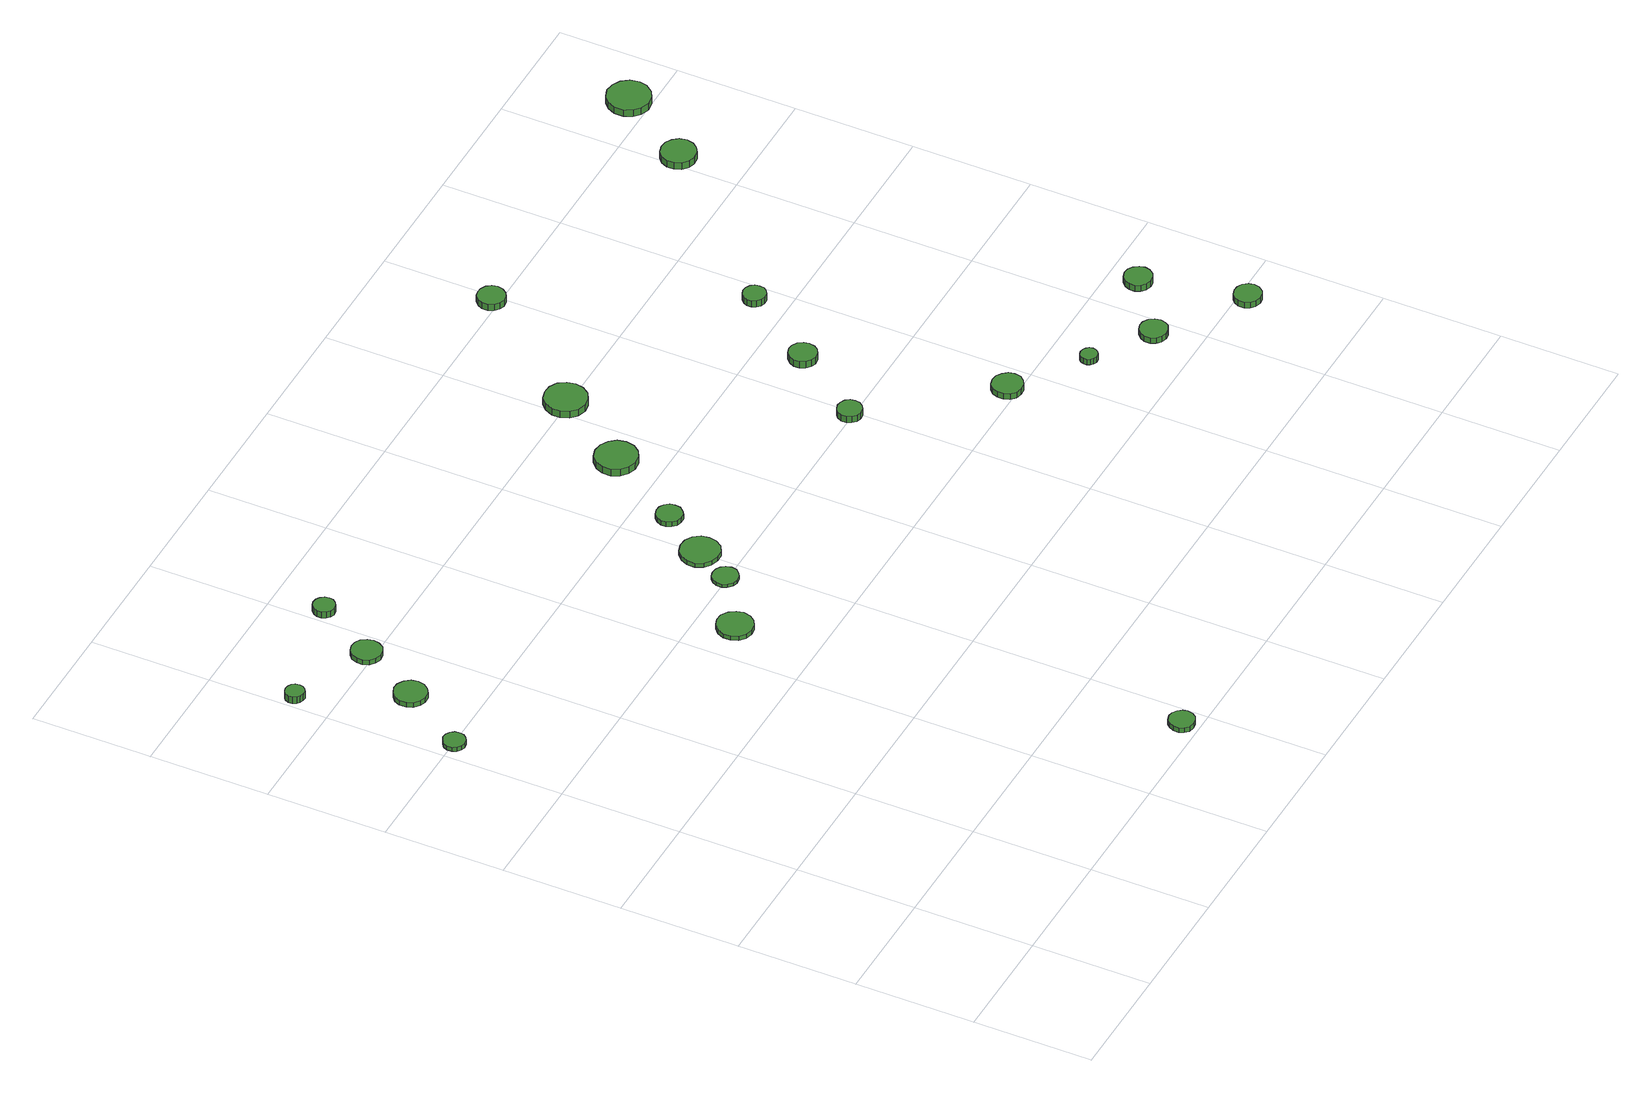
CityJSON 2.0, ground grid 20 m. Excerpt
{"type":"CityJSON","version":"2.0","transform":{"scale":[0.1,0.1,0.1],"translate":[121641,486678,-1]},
"CityObjects":{
"tree1":{"type":"SolitaryVegetationObject","attributes":{"function":"something"},"geometry":[{"type":"MultiSurface","lod":"1","boundaries":[[[0,1,2,3,4,5,6,7,8,9,10,11,12,13,14]],[[15,16,17,18,19,20,21,22,23,24,25,26,27,28,29]],[[0,29,28,1]],[[1,28,27,2]],[[2,27,26,3]],[[3,26,25,4]],[[4,25,24,5]],[[5,24,23,6]],[[6,23,22,7]],[[7,22,21,8]],[[8,21,20,9]],[[9,20,19,10]],[[10,19,18,11]],[[11,18,17,12]],[[12,17,16,13]],[[13,16,15,14]],[[14,15,29,0]]]}]},
"tree2":{"type":"SolitaryVegetationObject","attributes":{"function":"something"},"geometry":[{"type":"MultiSurface","lod":"1","boundaries":[[[30,31,32,33,34,35,36,37,38,39,40,41,42,43,44]],[[45,46,47,48,49,50,51,52,53,54,55,56,57,58,59]],[[30,59,58,31]],[[31,58,57,32]],[[32,57,56,33]],[[33,56,55,34]],[[34,55,54,35]],[[35,54,53,36]],[[36,53,52,37]],[[37,52,51,38]],[[38,51,50,39]],[[39,50,49,40]],[[40,49,48,41]],[[41,48,47,42]],[[42,47,46,43]],[[43,46,45,44]],[[44,45,59,30]]]}]},
"tree3":{"type":"SolitaryVegetationObject","attributes":{"function":"something"},"geometry":[{"type":"MultiSurface","lod":"1","boundaries":[[[60,61,62,63,64,65,66,67,68,69,70,71,72,73,74]],[[75,76,77,78,79,80,81,82,83,84,85,86,87,88,89]],[[60,89,88,61]],[[61,88,87,62]],[[62,87,86,63]],[[63,86,85,64]],[[64,85,84,65]],[[65,84,83,66]],[[66,83,82,67]],[[67,82,81,68]],[[68,81,80,69]],[[69,80,79,70]],[[70,79,78,71]],[[71,78,77,72]],[[72,77,76,73]],[[73,76,75,74]],[[74,75,89,60]]]}]},
"tree4":{"type":"SolitaryVegetationObject","attributes":{"function":"something"},"geometry":[{"type":"MultiSurface","lod":"1","boundaries":[[[90,91,92,93,94,95,96,97,98,99,100,101,102,103,104]],[[105,106,107,108,109,110,111,112,113,114,115,116,117,118,119]],[[90,119,118,91]],[[91,118,117,92]],[[92,117,116,93]],[[93,116,115,94]],[[94,115,114,95]],[[95,114,113,96]],[[96,113,112,97]],[[97,112,111,98]],[[98,111,110,99]],[[99,110,109,100]],[[100,109,108,101]],[[101,108,107,102]],[[102,107,106,103]],[[103,106,105,104]],[[104,105,119,90]]]}]},
"tree5":{"type":"SolitaryVegetationObject","attributes":{"function":"something"},"geometry":[{"type":"MultiSurface","lod":"1","boundaries":[[[120,121,122,123,124,125,126,127,128,129,130,131,132,133,134]],[[135,136,137,138,139,140,141,142,143,144,145,146,147,148,149]],[[120,149,148,121]],[[121,148,147,122]],[[122,147,146,123]],[[123,146,145,124]],[[124,145,144,125]],[[125,144,143,126]],[[126,143,142,127]],[[127,142,141,128]],[[128,141,140,129]],[[129,140,139,130]],[[130,139,138,131]],[[131,138,137,132]],[[132,137,136,133]],[[133,136,135,134]],[[134,135,149,120]]]}]},
"tree6":{"type":"SolitaryVegetationObject","attributes":{"function":"something"},"geometry":[{"type":"MultiSurface","lod":"1","boundaries":[[[150,151,152,153,154,155,156,157,158,159,160,161,162,163,164]],[[165,166,167,168,169,170,171,172,173,174,175,176,177,178,179]],[[150,179,178,151]],[[151,178,177,152]],[[152,177,176,153]],[[153,176,175,154]],[[154,175,174,155]],[[155,174,173,156]],[[156,173,172,157]],[[157,172,171,158]],[[158,171,170,159]],[[159,170,169,160]],[[160,169,168,161]],[[161,168,167,162]],[[162,167,166,163]],[[163,166,165,164]],[[164,165,179,150]]]}]},
"tree7":{"type":"SolitaryVegetationObject","attributes":{"function":"something"},"geometry":[{"type":"MultiSurface","lod":"1","boundaries":[[[180,181,182,183,184,185,186,187,188,189,190,191,192,193,194]],[[195,196,197,198,199,200,201,202,203,204,205,206,207,208,209]],[[180,209,208,181]],[[181,208,207,182]],[[182,207,206,183]],[[183,206,205,184]],[[184,205,204,185]],[[185,204,203,186]],[[186,203,202,187]],[[187,202,201,188]],[[188,201,200,189]],[[189,200,199,190]],[[190,199,198,191]],[[191,198,197,192]],[[192,197,196,193]],[[193,196,195,194]],[[194,195,209,180]]]}]},
"tree8":{"type":"SolitaryVegetationObject","attributes":{"function":"something"},"geometry":[{"type":"MultiSurface","lod":"1","boundaries":[[[210,211,212,213,214,215,216,217,218,219,220,221,222,223,224]],[[225,226,227,228,229,230,231,232,233,234,235,236,237,238,239]],[[210,239,238,211]],[[211,238,237,212]],[[212,237,236,213]],[[213,236,235,214]],[[214,235,234,215]],[[215,234,233,216]],[[216,233,232,217]],[[217,232,231,218]],[[218,231,230,219]],[[219,230,229,220]],[[220,229,228,221]],[[221,228,227,222]],[[222,227,226,223]],[[223,226,225,224]],[[224,225,239,210]]]}]},
"tree9":{"type":"SolitaryVegetationObject","attributes":{"function":"something"},"geometry":[{"type":"MultiSurface","lod":"1","boundaries":[[[240,241,242,243,244,245,246,247,248,249,250,251,252,253,254]],[[255,256,257,258,259,260,261,262,263,264,265,266,267,268,269]],[[240,269,268,241]],[[241,268,267,242]],[[242,267,266,243]],[[243,266,265,244]],[[244,265,264,245]],[[245,264,263,246]],[[246,263,262,247]],[[247,262,261,248]],[[248,261,260,249]],[[249,260,259,250]],[[250,259,258,251]],[[251,258,257,252]],[[252,257,256,253]],[[253,256,255,254]],[[254,255,269,240]]]}]},
"tree10":{"type":"SolitaryVegetationObject","attributes":{"function":"something"},"geometry":[{"type":"MultiSurface","lod":"1","boundaries":[[[270,271,272,273,274,275,276,277,278,279,280,281,282,283,284]],[[285,286,287,288,289,290,291,292,293,294,295,296,297,298,299]],[[270,299,298,271]],[[271,298,297,272]],[[272,297,296,273]],[[273,296,295,274]],[[274,295,294,275]],[[275,294,293,276]],[[276,293,292,277]],[[277,292,291,278]],[[278,291,290,279]],[[279,290,289,280]],[[280,289,288,281]],[[281,288,287,282]],[[282,287,286,283]],[[283,286,285,284]],[[284,285,299,270]]]}]},
"tree11":{"type":"SolitaryVegetationObject","attributes":{"function":"something"},"geometry":[{"type":"MultiSurface","lod":"1","boundaries":[[[300,301,302,303,304,305,306,307,308,309,310,311,312,313,314]],[[315,316,317,318,319,320,321,322,323,324,325,326,327,328,329]],[[300,329,328,301]],[[301,328,327,302]],[[302,327,326,303]],[[303,326,325,304]],[[304,325,324,305]],[[305,324,323,306]],[[306,323,322,307]],[[307,322,321,308]],[[308,321,320,309]],[[309,320,319,310]],[[310,319,318,311]],[[311,318,317,312]],[[312,317,316,313]],[[313,316,315,314]],[[314,315,329,300]]]}]},
"tree12":{"type":"SolitaryVegetationObject","attributes":{"function":"something"},"geometry":[{"type":"MultiSurface","lod":"1","boundaries":[[[330,331,332,333,334,335,336,337,338,339,340,341,342,343,344]],[[345,346,347,348,349,350,351,352,353,354,355,356,357,358,359]],[[330,359,358,331]],[[331,358,357,332]],[[332,357,356,333]],[[333,356,355,334]],[[334,355,354,335]],[[335,354,353,336]],[[336,353,352,337]],[[337,352,351,338]],[[338,351,350,339]],[[339,350,349,340]],[[340,349,348,341]],[[341,348,347,342]],[[342,347,346,343]],[[343,346,345,344]],[[344,345,359,330]]]}]},
"tree13":{"type":"SolitaryVegetationObject","attributes":{"function":"something"},"geometry":[{"type":"MultiSurface","lod":"1","boundaries":[[[360,361,362,363,364,365,366,367,368,369,370,371,372,373,374]],[[375,376,377,378,379,380,381,382,383,384,385,386,387,388,389]],[[360,389,388,361]],[[361,388,387,362]],[[362,387,386,363]],[[363,386,385,364]],[[364,385,384,365]],[[365,384,383,366]],[[366,383,382,367]],[[367,382,381,368]],[[368,381,380,369]],[[369,380,379,370]],[[370,379,378,371]],[[371,378,377,372]],[[372,377,376,373]],[[373,376,375,374]],[[374,375,389,360]]]}]},
"tree14":{"type":"SolitaryVegetationObject","attributes":{"function":"something"},"geometry":[{"type":"MultiSurface","lod":"1","boundaries":[[[390,391,392,393,394,395,396,397,398,399,400,401,402,403,404]],[[405,406,407,408,409,410,411,412,413,414,415,416,417,418,419]],[[390,419,418,391]],[[391,418,417,392]],[[392,417,416,393]],[[393,416,415,394]],[[394,415,414,395]],[[395,414,413,396]],[[396,413,412,397]],[[397,412,411,398]],[[398,411,410,399]],[[399,410,409,400]],[[400,409,408,401]],[[401,408,407,402]],[[402,407,406,403]],[[403,406,405,404]],[[404,405,419,390]]]}]},
"tree15":{"type":"SolitaryVegetationObject","attributes":{"function":"something"},"geometry":[{"type":"MultiSurface","lod":"1","boundaries":[[[420,421,422,423,424,425,426,427,428,429,430,431,432,433,434]],[[435,436,437,438,439,440,441,442,443,444,445,446,447,448,449]],[[420,449,448,421]],[[421,448,447,422]],[[422,447,446,423]],[[423,446,445,424]],[[424,445,444,425]],[[425,444,443,426]],[[426,443,442,427]],[[427,442,441,428]],[[428,441,440,429]],[[429,440,439,430]],[[430,439,438,431]],[[431,438,437,432]],[[432,437,436,433]],[[433,436,435,434]],[[434,435,449,420]]]}]},
"tree16":{"type":"SolitaryVegetationObject","attributes":{"function":"something"},"geometry":[{"type":"MultiSurface","lod":"1","boundaries":[[[450,451,452,453,454,455,456,457,458,459,460,461,462,463,464]],[[465,466,467,468,469,470,471,472,473,474,475,476,477,478,479]],[[450,479,478,451]],[[451,478,477,452]],[[452,477,476,453]],[[453,476,475,454]],[[454,475,474,455]],[[455,474,473,456]],[[456,473,472,457]],[[457,472,471,458]],[[458,471,470,459]],[[459,470,469,460]],[[460,469,468,461]],[[461,468,467,462]],[[462,467,466,463]],[[463,466,465,464]],[[464,465,479,450]]]}]},
"tree17":{"type":"SolitaryVegetationObject","attributes":{"function":"something"},"geometry":[{"type":"MultiSurface","lod":"1","boundaries":[[[480,481,482,483,484,485,486,487,488,489,490,491,492,493,494]],[[495,496,497,498,499,500,501,502,503,504,505,506,507,508,509]],[[480,509,508,481]],[[481,508,507,482]],[[482,507,506,483]],[[483,506,505,484]],[[484,505,504,485]],[[485,504,503,486]],[[486,503,502,487]],[[487,502,501,488]],[[488,501,500,489]],[[489,500,499,490]],[[490,499,498,491]],[[491,498,497,492]],[[492,497,496,493]],[[493,496,495,494]],[[494,495,509,480]]]}]},
"tree18":{"type":"SolitaryVegetationObject","attributes":{"function":"something"},"geometry":[{"type":"MultiSurface","lod":"1","boundaries":[[[510,511,512,513,514,515,516,517,518,519,520,521,522,523,524]],[[525,526,527,528,529,530,531,532,533,534,535,536,537,538,539]],[[510,539,538,511]],[[511,538,537,512]],[[512,537,536,513]],[[513,536,535,514]],[[514,535,534,515]],[[515,534,533,516]],[[516,533,532,517]],[[517,532,531,518]],[[518,531,530,519]],[[519,530,529,520]],[[520,529,528,521]],[[521,528,527,522]],[[522,527,526,523]],[[523,526,525,524]],[[524,525,539,510]]]}]},
"tree19":{"type":"SolitaryVegetationObject","attributes":{"function":"something"},"geometry":[{"type":"MultiSurface","lod":"1","boundaries":[[[540,541,542,543,544,545,546,547,548,549,550,551,552,553,554]],[[555,556,557,558,559,560,561,562,563,564,565,566,567,568,569]],[[540,569,568,541]],[[541,568,567,542]],[[542,567,566,543]],[[543,566,565,544]],[[544,565,564,545]],[[545,564,563,546]],[[546,563,562,547]],[[547,562,561,548]],[[548,561,560,549]],[[549,560,559,550]],[[550,559,558,551]],[[551,558,557,552]],[[552,557,556,553]],[[553,556,555,554]],[[554,555,569,540]]]}]},
"tree20":{"type":"SolitaryVegetationObject","attributes":{"function":"something"},"geometry":[{"type":"MultiSurface","lod":"1","boundaries":[[[570,571,572,573,574,575,576,577,578,579,580,581,582,583,584]],[[585,586,587,588,589,590,591,592,593,594,595,596,597,598,599]],[[570,599,598,571]],[[571,598,597,572]],[[572,597,596,573]],[[573,596,595,574]],[[574,595,594,575]],[[575,594,593,576]],[[576,593,592,577]],[[577,592,591,578]],[[578,591,590,579]],[[579,590,589,580]],[[580,589,588,581]],[[581,588,587,582]],[[582,587,586,583]],[[583,586,585,584]],[[584,585,599,570]]]}]},
"tree21":{"type":"SolitaryVegetationObject","attributes":{"function":"something"},"geometry":[{"type":"MultiSurface","lod":"1","boundaries":[[[600,601,602,603,604,605,606,607,608,609,610,611,612,613,614]],[[615,616,617,618,619,620,621,622,623,624,625,626,627,628,629]],[[600,629,628,601]],[[601,628,627,602]],[[602,627,626,603]],[[603,626,625,604]],[[604,625,624,605]],[[605,624,623,606]],[[606,623,622,607]],[[607,622,621,608]],[[608,621,620,609]],[[609,620,619,610]],[[610,619,618,611]],[[611,618,617,612]],[[612,617,616,613]],[[613,616,615,614]],[[614,615,629,600]]]}]},
"tree22":{"type":"SolitaryVegetationObject","attributes":{"function":"something"},"geometry":[{"type":"MultiSurface","lod":"1","boundaries":[[[630,631,632,633,634,635,636,637,638,639,640,641,642,643,644]],[[645,646,647,648,649,650,651,652,653,654,655,656,657,658,659]],[[630,659,658,631]],[[631,658,657,632]],[[632,657,656,633]],[[633,656,655,634]],[[634,655,654,635]],[[635,654,653,636]],[[636,653,652,637]],[[637,652,651,638]],[[638,651,650,639]],[[639,650,649,640]],[[640,649,648,641]],[[641,648,647,642]],[[642,647,646,643]],[[643,646,645,644]],[[644,645,659,630]]]}]},
"tree23":{"type":"SolitaryVegetationObject","attributes":{"function":"something"},"geometry":[{"type":"MultiSurface","lod":"1","boundaries":[[[660,661,662,663,664,665,666,667,668,669,670,671,672,673,674]],[[675,676,677,678,679,680,681,682,683,684,685,686,687,688,689]],[[660,689,688,661]],[[661,688,687,662]],[[662,687,686,663]],[[663,686,685,664]],[[664,685,684,665]],[[665,684,683,666]],[[666,683,682,667]],[[667,682,681,668]],[[668,681,680,669]],[[669,680,679,670]],[[670,679,678,671]],[[671,678,677,672]],[[672,677,676,673]],[[673,676,675,674]],[[674,675,689,660]]]}]}
},
"vertices":[
[52,999,15],[51,1007,15],[46,1013,15],[40,1017,15],[32,1018,15],[25,1015,15],[19,1010,15],[16,1003,15],[16,995,15],[19,988,15],[25,983,15],[32,981,15],[40,982,15],[46,986,15],[51,992,15],[51,992,7],[46,986,7],[40,982,7],[32,981,7],[25,983,7],[19,988,7],[16,995,7],[16,1003,7],[19,1010,7],[25,1015,7],[32,1018,7],[40,1017,7],[46,1013,7],[51,1007,7],[52,999,7],
[39,1265,20],[38,1272,20],[34,1277,20],[28,1280,20],[22,1281,20],[16,1279,20],[11,1275,20],[8,1269,20],[8,1262,20],[11,1256,20],[16,1252,20],[22,1250,20],[28,1250,20],[34,1254,20],[38,1259,20],[38,1259,7],[34,1254,7],[28,1250,7],[22,1250,7],[16,1252,7],[11,1256,7],[8,1262,7],[8,1269,7],[11,1275,7],[16,1279,7],[22,1281,7],[28,1280,7],[34,1277,7],[38,1272,7],[39,1265,7],
[131,1109,16],[129,1120,16],[122,1129,16],[112,1135,16],[101,1136,16],[91,1132,16],[82,1125,16],[78,1115,16],[78,1103,16],[82,1093,16],[91,1086,16],[101,1082,16],[112,1083,16],[122,1089,16],[129,1098,16],[129,1098,7],[122,1089,7],[112,1083,7],[101,1082,7],[91,1086,7],[82,1093,7],[78,1103,7],[78,1115,7],[82,1125,7],[91,1132,7],[101,1136,7],[112,1135,7],[122,1129,7],[129,1120,7],[131,1109,7],
[186,1212,17],[184,1222,17],[178,1231,17],[169,1236,17],[159,1237,17],[149,1234,17],[141,1227,17],[137,1217,17],[137,1207,17],[141,1197,17],[149,1190,17],[159,1187,17],[169,1188,17],[178,1193,17],[184,1202,17],[184,1202,8],[178,1193,8],[169,1188,8],[159,1187,8],[149,1190,8],[141,1197,8],[137,1207,8],[137,1217,8],[141,1227,8],[149,1234,8],[159,1237,8],[169,1236,8],[178,1231,8],[184,1222,8],[186,1212,8],
[590,29,17],[588,37,17],[583,44,17],[575,49,17],[567,50,17],[558,47,17],[552,41,17],[548,33,17],[548,24,17],[552,16,17],[558,10,17],[567,8,17],[575,9,17],[583,13,17],[588,20,17],[588,20,8],[583,13,8],[575,9,8],[567,8,8],[558,10,8],[552,16,8],[548,24,8],[548,33,8],[552,41,8],[558,47,8],[567,50,8],[575,49,8],[583,44,8],[588,37,8],[590,29,8],
[239,1314,23],[238,1321,23],[233,1327,23],[227,1331,23],[219,1332,23],[212,1330,23],[207,1325,23],[204,1318,23],[204,1310,23],[207,1303,23],[212,1298,23],[219,1296,23],[227,1297,23],[233,1301,23],[238,1307,23],[238,1307,11],[233,1301,11],[227,1297,11],[219,1296,11],[212,1298,11],[207,1303,11],[204,1310,11],[204,1318,11],[207,1325,11],[212,1330,11],[219,1332,11],[227,1331,11],[233,1327,11],[238,1321,11],[239,1314,11],
[496,737,17],[493,749,17],[486,759,17],[475,766,17],[463,767,17],[451,763,17],[442,755,17],[437,743,17],[437,731,17],[442,719,17],[451,711,17],[463,707,17],[475,709,17],[486,715,17],[493,725,17],[493,725,9],[486,715,9],[475,709,9],[463,707,9],[451,711,9],[442,719,9],[437,731,9],[437,743,9],[442,755,9],[451,763,9],[463,767,9],[475,766,9],[486,759,9],[493,749,9],[496,737,9],
[585,802,15],[583,811,15],[577,818,15],[570,822,15],[561,823,15],[553,821,15],[546,815,15],[542,807,15],[542,798,15],[546,790,15],[553,784,15],[561,781,15],[570,782,15],[577,786,15],[583,793,15],[583,793,9],[577,786,9],[570,782,9],[561,781,9],[553,784,9],[546,790,9],[542,798,9],[542,807,9],[546,815,9],[553,821,9],[561,823,9],[570,822,9],[577,818,9],[583,811,9],[585,802,9],
[631,863,16],[629,876,16],[621,887,16],[609,894,16],[596,895,16],[583,891,16],[573,882,16],[567,870,16],[567,856,16],[573,844,16],[583,835,16],[596,831,16],[609,832,16],[621,839,16],[629,850,16],[629,850,8],[621,839,8],[609,832,8],[596,831,8],[583,835,8],[573,844,8],[567,856,8],[567,870,8],[573,882,8],[583,891,8],[596,895,8],[609,894,8],[621,887,8],[629,876,8],[631,863,8],
[675,943,17],[674,952,17],[668,959,17],[661,963,17],[652,964,17],[643,961,17],[637,955,17],[633,947,17],[633,938,17],[637,930,17],[643,924,17],[652,921,17],[661,922,17],[668,927,17],[674,934,17],[674,934,8],[668,927,8],[661,922,8],[652,921,8],[643,924,8],[637,930,8],[633,938,8],[633,947,8],[637,955,8],[643,961,8],[652,964,8],[661,963,8],[668,959,8],[674,952,8],[675,943,8],
[771,1074,21],[768,1088,21],[759,1099,21],[747,1106,21],[732,1108,21],[719,1104,21],[708,1094,21],[702,1081,21],[702,1066,21],[708,1053,21],[719,1044,21],[732,1039,21],[747,1041,21],[759,1048,21],[768,1059,21],[768,1059,8],[759,1048,8],[747,1041,8],[732,1039,8],[719,1044,8],[708,1053,8],[702,1066,8],[702,1081,8],[708,1094,8],[719,1104,8],[732,1108,8],[747,1106,8],[759,1099,8],[768,1088,8],[771,1074,8],
[851,1200,28],[848,1214,28],[840,1226,28],[827,1233,28],[813,1234,28],[799,1230,28],[789,1220,28],[783,1207,28],[783,1193,28],[789,1179,28],[799,1170,28],[813,1165,28],[827,1167,28],[840,1174,28],[848,1186,28],[848,1186,15],[840,1174,15],[827,1167,15],[813,1165,15],[799,1170,15],[789,1179,15],[783,1193,15],[783,1207,15],[789,1220,15],[799,1230,15],[813,1234,15],[827,1233,15],[840,1226,15],[848,1214,15],[851,1200,15],
[1015,806,19],[1014,814,19],[1009,821,19],[1001,825,19],[993,826,19],[985,823,19],[979,818,19],[975,810,19],[975,802,19],[979,794,19],[985,788,19],[993,786,19],[1001,787,19],[1009,791,19],[1014,798,19],[1014,798,7],[1009,791,7],[1001,787,7],[993,786,7],[985,788,7],[979,794,7],[975,802,7],[975,810,7],[979,818,7],[985,823,7],[993,826,7],[1001,825,7],[1009,821,7],[1014,814,7],[1015,806,7],
[1180,617,19],[1178,627,19],[1171,635,19],[1162,641,19],[1152,642,19],[1142,639,19],[1134,632,19],[1130,622,19],[1130,612,19],[1134,602,19],[1142,595,19],[1152,592,19],[1162,593,19],[1171,598,19],[1178,606,19],[1178,606,8],[1171,598,8],[1162,593,8],[1152,592,8],[1142,595,8],[1134,602,8],[1130,612,8],[1130,622,8],[1134,632,8],[1142,639,8],[1152,642,8],[1162,641,8],[1171,635,8],[1178,627,8],[1180,617,8],
[1103,928,20],[1101,937,20],[1096,945,20],[1087,950,20],[1078,951,20],[1069,948,20],[1062,941,20],[1058,932,20],[1058,923,20],[1062,914,20],[1069,908,20],[1078,905,20],[1087,906,20],[1096,911,20],[1101,918,20],[1101,918,7],[1096,911,7],[1087,906,7],[1078,905,7],[1069,908,7],[1062,914,7],[1058,923,7],[1058,932,7],[1062,941,7],[1069,948,7],[1078,951,7],[1087,950,7],[1096,945,7],[1101,937,7],[1103,928,7],
[1001,1407,30],[999,1416,30],[993,1424,30],[985,1428,30],[976,1429,30],[967,1427,30],[960,1420,30],[956,1412,30],[956,1402,30],[960,1393,30],[967,1387,30],[976,1384,30],[985,1385,30],[993,1390,30],[999,1398,30],[999,1398,18],[993,1390,18],[985,1385,18],[976,1384,18],[967,1387,18],[960,1393,18],[956,1402,18],[956,1412,18],[960,1420,18],[967,1427,18],[976,1429,18],[985,1428,18],[993,1424,18],[999,1416,18],[1001,1407,18],
[1287,537,19],[1285,543,19],[1282,547,19],[1277,550,19],[1271,551,19],[1265,549,19],[1261,545,19],[1259,540,19],[1259,534,19],[1261,529,19],[1265,525,19],[1271,523,19],[1277,524,19],[1282,527,19],[1285,531,19],[1285,531,8],[1282,527,8],[1277,524,8],[1271,523,8],[1265,525,8],[1261,529,8],[1259,534,8],[1259,540,8],[1261,545,8],[1265,549,8],[1271,551,8],[1277,550,8],[1282,547,8],[1285,543,8],[1287,537,8],
[1187,1054,23],[1186,1062,23],[1181,1068,23],[1174,1072,23],[1166,1073,23],[1159,1070,23],[1153,1065,23],[1150,1058,23],[1150,1050,23],[1153,1043,23],[1159,1038,23],[1166,1035,23],[1174,1036,23],[1181,1040,23],[1186,1046,23],[1186,1046,11],[1181,1040,11],[1174,1036,11],[1166,1035,11],[1159,1038,11],[1153,1043,11],[1150,1050,11],[1150,1058,11],[1153,1065,11],[1159,1070,11],[1166,1073,11],[1174,1072,11],[1181,1068,11],[1186,1062,11],[1187,1054,11],
[1392,475,19],[1390,484,19],[1385,492,19],[1376,497,19],[1367,498,19],[1358,495,19],[1351,488,19],[1347,480,19],[1347,470,19],[1351,462,19],[1358,456,19],[1367,453,19],[1376,454,19],[1385,458,19],[1390,466,19],[1390,466,8],[1385,458,8],[1376,454,8],[1367,453,8],[1358,456,8],[1351,462,8],[1347,470,8],[1347,480,8],[1351,488,8],[1358,495,8],[1367,498,8],[1376,497,8],[1385,492,8],[1390,484,8],[1392,475,8],
[1530,384,19],[1528,393,19],[1522,401,19],[1514,405,19],[1505,406,19],[1496,403,19],[1489,397,19],[1485,389,19],[1485,379,19],[1489,371,19],[1496,365,19],[1505,362,19],[1514,363,19],[1522,367,19],[1528,375,19],[1528,375,8],[1522,367,8],[1514,363,8],[1505,362,8],[1496,365,8],[1489,371,8],[1485,379,8],[1485,389,8],[1489,397,8],[1496,403,8],[1505,406,8],[1514,405,8],[1522,401,8],[1528,393,8],[1530,384,8],
[1490,550,21],[1488,559,21],[1482,567,21],[1474,572,21],[1465,573,21],[1456,570,21],[1449,563,21],[1445,555,21],[1445,545,21],[1449,537,21],[1456,531,21],[1465,528,21],[1474,529,21],[1482,533,21],[1488,541,21],[1488,541,9],[1482,533,9],[1474,529,9],[1465,528,9],[1456,531,9],[1449,537,9],[1445,545,9],[1445,555,9],[1449,563,9],[1456,570,9],[1465,573,9],[1474,572,9],[1482,567,9],[1488,559,9],[1490,550,9],
[1444,1306,24],[1441,1318,24],[1434,1327,24],[1424,1333,24],[1412,1334,24],[1401,1331,24],[1392,1323,24],[1387,1312,24],[1387,1300,24],[1392,1289,24],[1401,1281,24],[1412,1278,24],[1424,1279,24],[1434,1285,24],[1441,1294,24],[1441,1294,11],[1434,1285,11],[1424,1279,11],[1412,1278,11],[1401,1281,11],[1392,1289,11],[1387,1300,11],[1387,1312,11],[1392,1323,11],[1401,1331,11],[1412,1334,11],[1424,1333,11],[1434,1327,11],[1441,1318,11],[1444,1306,11],
[1537,1433,21],[1534,1448,21],[1525,1460,21],[1512,1467,21],[1498,1469,21],[1483,1464,21],[1473,1454,21],[1467,1441,21],[1467,1426,21],[1473,1412,21],[1483,1403,21],[1498,1398,21],[1512,1400,21],[1525,1407,21],[1534,1419,21],[1534,1419,8],[1525,1407,8],[1512,1400,8],[1498,1398,8],[1483,1403,8],[1473,1412,8],[1467,1426,8],[1467,1441,8],[1473,1454,8],[1483,1464,8],[1498,1469,8],[1512,1467,8],[1525,1460,8],[1534,1448,8],[1537,1433,8]
]}
